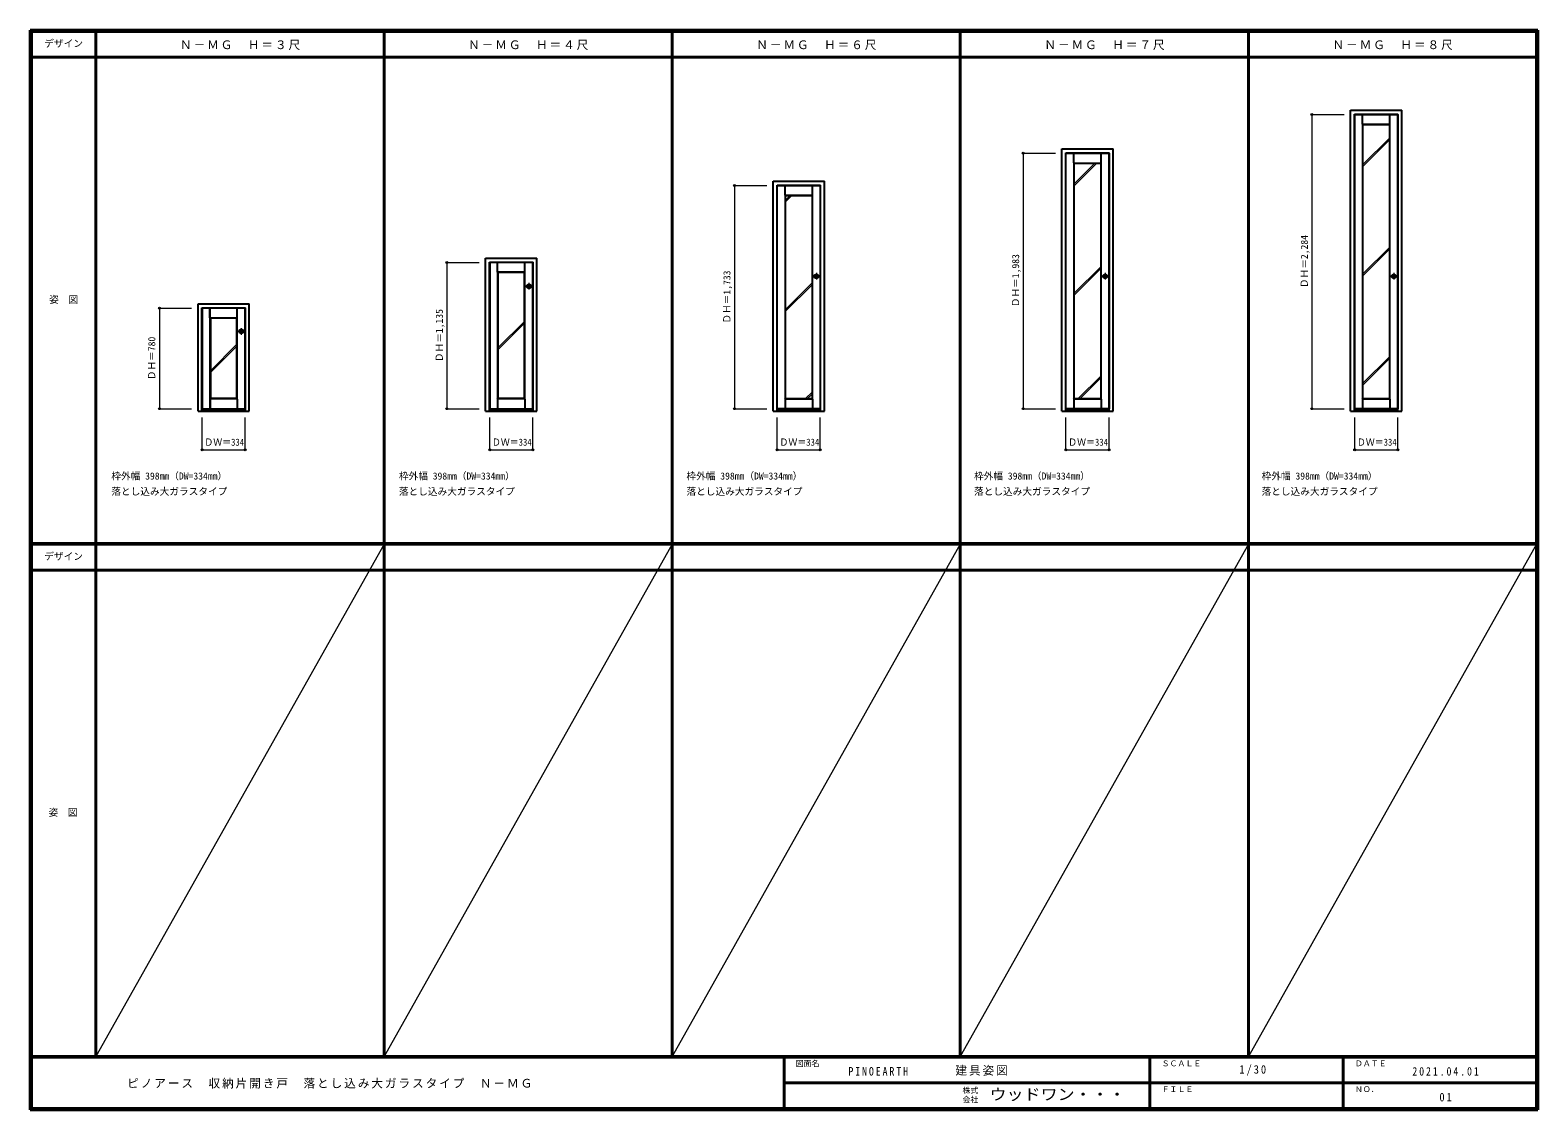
# Model space of a CAD drawing. Units: millimetres, scale not verified. Extents: x -6000 to 5700, y -4205 to 4175.
import ezdxf
from ezdxf.enums import TextEntityAlignment as Align

# ---------------------------------------------------------------- set-up
doc = ezdxf.new("R2010")
doc.units = ezdxf.units.MM
doc.header["$LTSCALE"] = 30
doc.header["$PDMODE"] = 32
doc.header["$PDSIZE"] = 15
doc.linetypes.add('CHAIN1', pattern=[8, 5, -1, 1, -1])
for name, color, linetype, lineweight in [('0-1_通り芯', 4, 'CHAIN1', 9), ('0-2_扉', 3, 'Continuous', 25), ('0-3_仕上げ', 3, 'Continuous', 25), ('0-4_枠', 3, 'Continuous', 25), ('0-7_取手', 3, 'Continuous', 25), ('0-B_寸法', 4, 'Continuous', 9), ('0-C_ハッチ', 4, 'Continuous', 9), ('F-1_枠', 6, 'Continuous', 40), ('F-A_文字', 7, 'Continuous', 18)]:
    doc.layers.add(name, color=color, linetype=linetype, lineweight=lineweight)
doc.layers.add('0-A_文字', color=7, linetype='Continuous')
doc.styles.add('ＭＳ ゴシック', font='')
doc.styles.get('ＭＳ ゴシック').set_extended_font_data('MS Gothic')

msp = doc.modelspace()

# ---------------------------------------------------------------- linework, layer by layer
at = {"layer": '0-1_通り芯'}
for p, q in [((127.8, 2265), (75.8, 2265)), ((101.8, 2291), (101.8, 2239)), ((2368.2, 2265), (2316.2, 2265)), ((2342.2, 2291), (2342.2, 2239)), ((4608.6, 2265), (4556.6, 2265)), ((4582.6, 2291), (4582.6, 2239)), ((-2103.8, 2187), (-2155.8, 2187)), ((-2129.8, 2213), (-2129.8, 2161)), ((-4335.4, 1837), (-4387.4, 1837)), ((-4361.4, 1863), (-4361.4, 1811))]:
    msp.add_line(p, q, dxfattribs=at)
at = {"layer": '0-2_扉'}
for p, q in [((4278.6, 1237), (4278.6, 3521)), ((2038.2, 1237), (2038.2, 3220)), ((-202.2, 1237), (-202.2, 2970)), ((-2099.8, 1237), (-2099.8, 2372)), ((-2433.8, 1237), (-2099.8, 1237)), ((131.8, 1237), (-202.2, 1237)), ((2372.2, 1237), (2038.2, 1237)), ((4612.6, 1237), (4278.6, 1237))]:
    msp.add_line(p, q, dxfattribs=at)
for points in [[(4278.6, 3521), (4612.6, 3521), (4612.6, 1237)], [(2038.2, 3220), (2372.2, 3220), (2372.2, 1237)], [(-202.2, 2970), (131.8, 2970), (131.8, 1237)], [(-2099.8, 2372), (-2433.8, 2372), (-2433.8, 1237)]]:
    msp.add_lwpolyline(points, dxfattribs=at)
msp.add_lwpolyline([(-4331.4, 2017), (-4665.4, 2017), (-4665.4, 1237), (-4331.4, 1237)], close=True, dxfattribs=at)
at = {"layer": '0-3_仕上げ', "color": 7, "lineweight": 18}
for p, q in [((4338.6, 1237), (4338.6, 3521)), ((4342.6, 3447), (4342.6, 3521)), ((4552.6, 1237), (4552.6, 3521)), ((4339.6, 3446), (4342.6, 3447)), ((4551.6, 3446), (4548.6, 3447)), ((2098.2, 1237), (2098.2, 3220)), ((2102.2, 3146), (2102.2, 3220)), ((2312.2, 1237), (2312.2, 3220)), ((2099.2, 3145), (2102.2, 3146)), ((2311.2, 3145), (2308.2, 3146)), ((-142.2, 1237), (-142.2, 2970)), ((-138.2, 2896), (-138.2, 2970)), ((71.8, 1237), (71.8, 2970)), ((-141.2, 2895), (-138.2, 2896)), ((70.8, 2895), (67.8, 2896)), ((-2373.8, 1237), (-2373.8, 2372)), ((-2163.8, 2298), (-2163.8, 2372)), ((-2159.8, 1237), (-2159.8, 2372)), ((-2372.8, 2297), (-2369.8, 2298)), ((-2160.8, 2297), (-2163.8, 2298)), ((-4605.4, 1237), (-4605.4, 2017)), ((-4395.4, 1943), (-4395.4, 2017)), ((-4391.4, 1237), (-4391.4, 2017)), ((-4604.4, 1942), (-4601.4, 1943)), ((-4392.4, 1942), (-4395.4, 1943)), ((-4604.4, 1312), (-4601.4, 1311)), ((-4392.4, 1312), (-4395.4, 1311)), ((-4395.4, 1311), (-4395.4, 1237)), ((-2372.8, 1312), (-2369.8, 1311)), ((-2160.8, 1312), (-2163.8, 1311)), ((-2163.8, 1311), (-2163.8, 1237)), ((-141.2, 1312), (-138.2, 1311)), ((-138.2, 1311), (-138.2, 1237)), ((70.8, 1312), (67.8, 1311)), ((2099.2, 1312), (2102.2, 1311)), ((2102.2, 1311), (2102.2, 1237)), ((2311.2, 1312), (2308.2, 1311)), ((4339.6, 1312), (4342.6, 1311)), ((4342.6, 1311), (4342.6, 1237)), ((4551.6, 1312), (4548.6, 1311))]:
    msp.add_line(p, q, dxfattribs=at)
at = {"layer": '0-3_仕上げ'}
for p, q in [((4339.6, 3446), (4339.6, 3521)), ((4551.6, 3446), (4551.6, 3521)), ((4339.6, 3446), (4342.6, 3443)), ((4342.6, 3443), (4548.6, 3443)), ((4342.6, 1315), (4342.6, 3443)), ((4551.6, 3446), (4548.6, 3443)), ((4548.6, 3443), (4548.6, 1315)), ((2099.2, 3145), (2099.2, 3220)), ((2311.2, 3145), (2311.2, 3220)), ((2099.2, 3145), (2102.2, 3142)), ((2102.2, 3142), (2308.2, 3142)), ((2102.2, 1315), (2102.2, 3142)), ((2311.2, 3145), (2308.2, 3142)), ((2308.2, 3142), (2308.2, 1315)), ((-141.2, 2895), (-141.2, 2970)), ((70.8, 2895), (70.8, 2970)), ((-141.2, 2895), (-138.2, 2892)), ((-138.2, 2892), (67.8, 2892)), ((-138.2, 1315), (-138.2, 2892)), ((70.8, 2895), (67.8, 2892)), ((67.8, 2892), (67.8, 1315)), ((-2372.8, 2297), (-2372.8, 2372)), ((-2160.8, 2297), (-2160.8, 2372)), ((-2372.8, 2297), (-2369.8, 2294)), ((-2163.8, 2294), (-2369.8, 2294)), ((-2369.8, 2294), (-2369.8, 1315)), ((-2160.8, 2297), (-2163.8, 2294)), ((-2163.8, 1315), (-2163.8, 2294)), ((-4604.4, 1942), (-4604.4, 2017)), ((-4392.4, 1942), (-4392.4, 2017)), ((-4604.4, 1942), (-4601.4, 1939)), ((-4395.4, 1939), (-4601.4, 1939)), ((-4601.4, 1939), (-4601.4, 1315)), ((-4392.4, 1942), (-4395.4, 1939)), ((-4395.4, 1315), (-4395.4, 1939)), ((-4604.4, 1312), (-4601.4, 1315)), ((-4604.4, 1312), (-4604.4, 1237)), ((-4395.4, 1315), (-4601.4, 1315)), ((-4392.4, 1312), (-4395.4, 1315)), ((-4392.4, 1312), (-4392.4, 1237)), ((-2372.8, 1312), (-2369.8, 1315)), ((-2372.8, 1312), (-2372.8, 1237)), ((-2163.8, 1315), (-2369.8, 1315)), ((-2160.8, 1312), (-2163.8, 1315)), ((-2160.8, 1312), (-2160.8, 1237)), ((-141.2, 1312), (-138.2, 1315)), ((-141.2, 1312), (-141.2, 1237)), ((-138.2, 1315), (67.8, 1315)), ((70.8, 1312), (67.8, 1315)), ((70.8, 1312), (70.8, 1237)), ((2099.2, 1312), (2102.2, 1315)), ((2099.2, 1312), (2099.2, 1237)), ((2102.2, 1315), (2308.2, 1315)), ((2311.2, 1312), (2308.2, 1315)), ((2311.2, 1312), (2311.2, 1237)), ((4339.6, 1312), (4342.6, 1315)), ((4339.6, 1312), (4339.6, 1237)), ((4342.6, 1315), (4548.6, 1315)), ((4551.6, 1312), (4548.6, 1315)), ((4551.6, 1312), (4551.6, 1237))]:
    msp.add_line(p, q, dxfattribs=at)
at = {"layer": '0-3_仕上げ', "color": 7, "lineweight": 18}
for points in [[(4342.6, 3447), (4548.6, 3447), (4548.6, 3521)], [(2102.2, 3146), (2308.2, 3146), (2308.2, 3220)], [(-138.2, 2896), (67.8, 2896), (67.8, 2970)], [(-2163.8, 2298), (-2369.8, 2298), (-2369.8, 2372)], [(-4395.4, 1943), (-4601.4, 1943), (-4601.4, 2017)], [(-4395.4, 1311), (-4601.4, 1311), (-4601.4, 1237)], [(-2163.8, 1311), (-2369.8, 1311), (-2369.8, 1237)], [(-138.2, 1311), (67.8, 1311), (67.8, 1237)], [(2102.2, 1311), (2308.2, 1311), (2308.2, 1237)], [(4342.6, 1311), (4548.6, 1311), (4548.6, 1237)]]:
    msp.add_lwpolyline(points, dxfattribs=at)
at = {"layer": '0-4_枠'}
for p, q in [((4246.6, 1218), (4246.6, 3554)), ((4246.6, 3554), (4644.6, 3554)), ((4276.6, 1218), (4276.6, 3524)), ((4276.6, 3524), (4614.6, 3524)), ((4614.6, 1218), (4614.6, 3524)), ((4644.6, 1218), (4644.6, 3554)), ((2006.2, 1218), (2006.2, 3253)), ((2006.2, 3253), (2404.2, 3253)), ((2036.2, 1218), (2036.2, 3223)), ((2036.2, 3223), (2374.2, 3223)), ((2374.2, 1218), (2374.2, 3223)), ((2404.2, 1218), (2404.2, 3253)), ((-234.2, 1218), (-234.2, 3003)), ((-234.2, 3003), (163.8, 3003)), ((-204.2, 1218), (-204.2, 2973)), ((-204.2, 2973), (133.8, 2973)), ((133.8, 1218), (133.8, 2973)), ((163.8, 1218), (163.8, 3003)), ((-2465.8, 1218), (-2465.8, 2405)), ((-2465.8, 2405), (-2067.8, 2405)), ((-2435.8, 1218), (-2435.8, 2375)), ((-2435.8, 2375), (-2097.8, 2375)), ((-2097.8, 1218), (-2097.8, 2375)), ((-2067.8, 1218), (-2067.8, 2405)), ((-4697.4, 1218), (-4697.4, 2050)), ((-4697.4, 2050), (-4299.4, 2050)), ((-4667.4, 1218), (-4667.4, 2020)), ((-4667.4, 2020), (-4329.4, 2020)), ((-4329.4, 1218), (-4329.4, 2020)), ((-4299.4, 1218), (-4299.4, 2050)), ((-4697.4, 1218), (-4299.4, 1218)), ((-4667.4, 1233), (-4329.4, 1233)), ((-2465.8, 1218), (-2067.8, 1218)), ((-2435.8, 1233), (-2097.8, 1233)), ((-234.2, 1218), (163.8, 1218)), ((-204.2, 1233), (133.8, 1233)), ((2006.2, 1218), (2404.2, 1218)), ((2036.2, 1233), (2374.2, 1233)), ((4246.6, 1218), (4644.6, 1218)), ((4276.6, 1233), (4614.6, 1233))]:
    msp.add_line(p, q, dxfattribs=at)
at = {"layer": '0-7_取手'}
for centre, radius in [((101.8, 2265), 16), ((101.8, 2265), 12.5), ((2342.2, 2265), 16), ((2342.2, 2265), 12.5), ((4582.6, 2265), 16), ((4582.6, 2265), 12.5), ((-2129.8, 2187), 16), ((-2129.8, 2187), 12.5), ((-4361.4, 1837), 16), ((-4361.4, 1837), 12.5)]:
    msp.add_circle(centre, radius, dxfattribs=at)
at = {"layer": '0-B_寸法'}
for p, q in [((3946.6, 3521), (3946.6, 1237)), ((3946.6, 3521), (4196.6, 3521)), ((1706.2, 3220), (1706.2, 1237)), ((1706.2, 3220), (1956.2, 3220)), ((-534.2, 2970), (-534.2, 1237)), ((-534.2, 2970), (-284.2, 2970)), ((-2765.8, 2372), (-2765.8, 1237)), ((-2765.8, 2372), (-2515.8, 2372)), ((-4997.4, 2017), (-4747.4, 2017)), ((-4997.4, 2017), (-4997.4, 1237)), ((-4997.4, 1237), (-4747.4, 1237)), ((-2765.8, 1237), (-2515.8, 1237)), ((-534.2, 1237), (-284.2, 1237)), ((1706.2, 1237), (1956.2, 1237)), ((3946.6, 1237), (4196.6, 1237)), ((-4665.4, 918), (-4665.4, 1168)), ((-4331.4, 918), (-4331.4, 1168)), ((-2433.8, 918), (-2433.8, 1168)), ((-2099.8, 918), (-2099.8, 1168)), ((-202.2, 918), (-202.2, 1168)), ((131.8, 918), (131.8, 1168)), ((2038.2, 918), (2038.2, 1168)), ((2372.2, 918), (2372.2, 1168)), ((4278.6, 918), (4278.6, 1168)), ((4612.6, 918), (4612.6, 1168)), ((-4665.4, 918), (-4331.4, 918)), ((-2433.8, 918), (-2099.8, 918)), ((-202.2, 918), (131.8, 918)), ((2038.2, 918), (2372.2, 918)), ((4278.6, 918), (4612.6, 918))]:
    msp.add_line(p, q, dxfattribs=at)
at = {"layer": '0-B_寸法', "color": 7}
for p in [(3946.6, 3521), (1706.2, 3220), (-534.2, 2970), (-2765.8, 2372), (-4997.4, 2017), (-4997.4, 1237), (-2765.8, 1237), (-534.2, 1237), (1706.2, 1237), (3946.6, 1237), (-4665.4, 918), (-4331.4, 918), (-2433.8, 918), (-2099.8, 918), (-202.2, 918), (131.8, 918), (2038.2, 918), (2372.2, 918), (4278.6, 918), (4612.6, 918)]:
    msp.add_point(p, dxfattribs=at)
at = {"layer": '0-C_ハッチ'}
for p, q in [((4342.6, 3131.6), (4548.6, 3337.6)), ((4342.6, 3117.46), (4548.6, 3323.46)), ((2102.2, 2981.1), (2263.1, 3142)), ((2102.2, 2966.96), (2277.24, 3142)), ((-138.2, 2856.1), (-102.3, 2892)), ((-138.2, 2841.96), (-88.16, 2892)), ((4342.6, 2283.07), (4548.6, 2489.07)), ((4342.6, 2268.93), (4548.6, 2474.93)), ((2102.2, 2132.57), (2308.2, 2338.57)), ((2102.2, 2118.43), (2308.2, 2324.43)), ((-138.2, 2007.57), (67.8, 2213.57)), ((-138.2, 1993.43), (67.8, 2199.43)), ((-2369.8, 1708.57), (-2163.8, 1914.57)), ((-2369.8, 1694.43), (-2163.8, 1900.43)), ((-4601.4, 1531.07), (-4395.4, 1737.07)), ((-4601.4, 1516.93), (-4395.4, 1722.93)), ((4342.6, 1434.54), (4548.6, 1640.54)), ((4342.6, 1420.4), (4548.6, 1626.4)), ((2133.16, 1315), (2308.2, 1490.04)), ((2147.3, 1315), (2308.2, 1475.9)), ((17.76, 1315), (67.8, 1365.04)), ((31.9, 1315), (67.8, 1350.9))]:
    msp.add_line(p, q, dxfattribs=at)
at = {"layer": 'F-1_枠'}
for p, q in [((-6000, 4175), (5700, 4175)), ((-6000, 4175), (-6000, -4205)), ((-6000, 4170), (5700, 4170)), ((-6000, 4165), (5700, 4165)), ((-5995, 4175), (-5995, -4205)), ((-5990, 4175), (-5990, -4205)), ((-5490, 4175), (-5490, -3790)), ((-3254, 4175), (-3254, -3790)), ((-1018, 4175), (-1018, -3790)), ((1218, 4175), (1218, -3790)), ((3454, 4175), (3454, -3790)), ((5690, 4175), (5690, -4205)), ((5695, 4175), (5695, -4205)), ((5700, 4175), (5700, -4205)), ((-6000, 3965), (5700, 3965)), ((-5990, 190.5), (5690, 190.5)), ((-5990, 187.5), (5690, 187.5)), ((-5990, 184.5), (5690, 184.5)), ((-5990, -15.5), (5690, -15.5)), ((5700, -3790), (-6000, -3790)), ((5700, -3795), (-6000, -3795)), ((-150, -3795), (-150, -4195)), ((2690, -3795), (2690, -4195)), ((4190, -3795), (4190, -4195)), ((-150, -3995), (5690, -3995.01)), ((5700, -4195), (-6000, -4195)), ((5700, -4200), (-6000, -4200)), ((5700, -4205), (-6000, -4205))]:
    msp.add_line(p, q, dxfattribs=at)
at = {"layer": 'F-A_文字'}
for p, q in [((-3254, 184.5), (-5490, -3790)), ((-1018, 184.5), (-3254, -3790)), ((1218, 184.5), (-1018, -3790)), ((3454, 184.5), (1218, -3790)), ((5690, 184.5), (3454, -3790))]:
    msp.add_line(p, q, dxfattribs=at)

# ---------------------------------------------------------------- texts
at = {"layer": '0-A_文字', "style": 'ＭＳ ゴシック'}
for s, p in [('枠外幅 398mm（DW=334mm）', (-5370, 670.5)), ('枠外幅 398mm（DW=334mm）', (-3138.4, 670.5)), ('枠外幅 398mm（DW=334mm）', (-906.8, 670.5)), ('枠外幅 398mm（DW=334mm）', (1324.8, 670.5)), ('枠外幅 398mm（DW=334mm）', (3556.4, 670.5)), ('落とし込み大ガラスタイプ', (-5370, 550.5)), ('落とし込み大ガラスタイプ', (-3138.4, 550.5)), ('落とし込み大ガラスタイプ', (-906.8, 550.5)), ('落とし込み大ガラスタイプ', (1324.8, 550.5)), ('落とし込み大ガラスタイプ', (3556.4, 550.5))]:
    msp.add_text(s, height=54.99, dxfattribs=at).set_placement(p, align=Align.BOTTOM_LEFT)
at = {"layer": '0-A_文字', "char_height": 65.98, "attachment_point": 7, "style": 'ＭＳ ゴシック'}
for s, insert in [('\\T1.17;Ｎ－ＭＧ\u3000Ｈ＝３尺', (-4837, 4020)), ('\\T1.17;Ｎ－ＭＧ\u3000Ｈ＝４尺', (-2601, 4020)), ('\\T1.17;Ｎ－ＭＧ\u3000Ｈ＝６尺', (-365, 4020)), ('\\T1.17;Ｎ－ＭＧ\u3000Ｈ＝７尺', (1871, 4020)), ('\\T1.17;Ｎ－ＭＧ\u3000Ｈ＝８尺', (4107, 4020))]:
    msp.add_mtext(s, dxfattribs=dict(at, insert=insert))
at = {"layer": '0-B_寸法', "color": 7, "style": 'ＭＳ ゴシック'}
for s, p in [('ＤＨ＝2,284', (3931.6, 2172.75)), ('ＤＨ＝1,983', (1691.2, 2024.75)), ('ＤＨ＝1,733', (-549.2, 1897.25)), ('ＤＨ＝1,135', (-2780.8, 1598.25)), ('ＤＨ＝780', (-5012.4, 1458.25))]:
    msp.add_text(s, height=54.99, rotation=90, dxfattribs=at).set_placement(p, align=Align.BOTTOM_LEFT)
at = {"layer": '0-B_寸法', "color": 7, "style": 'ＭＳ ゴシック', "width": 0.9}
for p in [(-4648.4, 933), (-2416.8, 933), (-185.2, 933), (2055.2, 933), (4295.6, 933)]:
    msp.add_text('ＤＷ＝334', height=54.99, dxfattribs=at).set_placement(p, align=Align.BOTTOM_LEFT)
at = {"layer": 'F-A_文字', "style": 'ＭＳ ゴシック'}
for s, height, p in [('デザイン', 54.99, (-5890, 4027.5)), ('姿\u3000図', 54.99, (-5852.5, 2040.25)), ('デザイン', 54.99, (-5890, 47)), ('姿\u3000図', 54.99, (-5857.5, -1940.25)), ('図面名', 43.99, (-60, -3880)), ('ＳＣＡＬＥ', 43.99, (2780, -3880)), ('ＤＡＴＥ', 43.99, (4280, -3880)), ('株式', 43.99, (1235, -4089)), ('ＦＩＬＥ', 43.99, (2780, -4080)), ('ＮＯ．', 43.99, (4280, -4080)), ('会社', 43.99, (1235, -4161))]:
    msp.add_text(s, height=height, dxfattribs=at).set_placement(p, align=Align.BOTTOM_LEFT)
at = {"layer": 'F-A_文字', "style": 'ＭＳ ゴシック', "width": 1.1}
msp.add_text('ウッドワン・・・', height=87.98, dxfattribs=at).set_placement((1445, -4155), align=Align.BOTTOM_LEFT)
at = {"layer": 'F-A_文字', "char_height": 65.98, "attachment_point": 7, "style": 'ＭＳ ゴシック'}
for s, insert in [('\\T1.17;建具姿図', (1180.42, -3940)), ('\\T1.38;\\W0.9;1/30', (3383.75, -3940)), ('\\T1.17;ピノアース\u3000収納片開き戸\u3000落とし込み大ガラスタイプ\u3000Ｎ－ＭＧ', (-5247.55, -4040)), ('\\T1.39;\\W0.85;PINOEARTH', (350, -3940)), ('\\T1.39;\\W0.85;2021.04.01', (4726.25, -3940)), ('\\T1.36;\\W0.9;01', (4936.25, -4140))]:
    msp.add_mtext(s, dxfattribs=dict(at, insert=insert))

doc.saveas('drawing.dxf')
